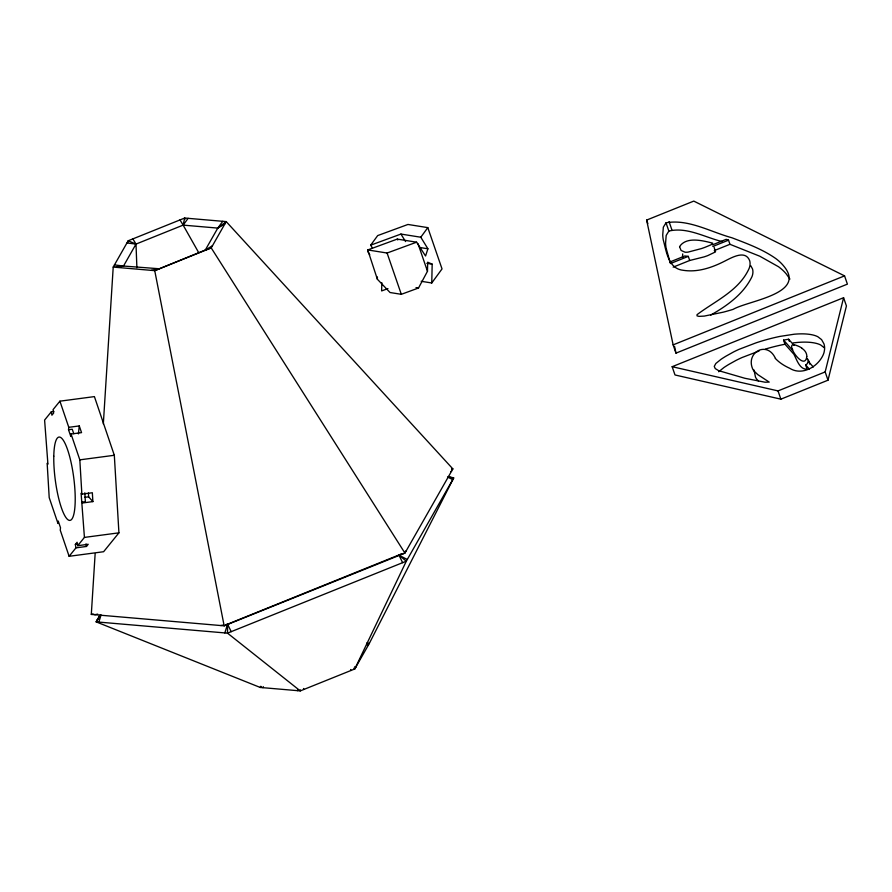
<?xml version="1.0" encoding="UTF-8"?>
<svg xmlns="http://www.w3.org/2000/svg" width="892" height="892" viewBox="0 0 892 892"><rect width="100%" height="100%" fill="white"/><g stroke="black" fill="none" stroke-linecap="round" stroke-linejoin="round"><path stroke-width="1.34" d="M300.281 689.784L300.281 690.899L260.219 687.453L96.124 621.858L99.859 615.302M421.169 281.292L431.761 282.976L432.174 264.166L427.681 262.192L427.48 271.268L418.515 288.005L401.311 294.315L390.038 292.52L377.361 279.218L377.405 276.944M381.809 282.697L381.631 290.926L387.942 288.607M95.132 553.899L91.307 614.421L224.16 625.838L404.935 553.085L452.857 468.902L226.2 221.606L184.689 218.038L128.192 240.773L113.217 267.087L103.327 423.878M806.747 356.744C804.64 372.867 782.005 339.261 796.411 345.449A74.047 25.935 -19 0 1 800.548 347.278A83.201 29.135 -19 0 1 801.83 348.092M68.784 427.324L79.276 425.93L81.551 432.631L71.059 434.025L70.791 436.433L68.517 429.732L68.784 427.324L59.909 401.177L94.407 396.606L114.321 455.277L118.926 532.836L103.617 551.724L69.119 556.296L60.243 530.16L60.511 527.741L58.236 521.039L57.969 523.448L49.205 497.625L47.164 463.349L47.923 464.197L44.6 420.065L51.312 411.792L53.933 411.435M78.396 433.913L79.276 425.93M828.01 380.193L825.167 371.931L843.587 297.705L672.155 366.701L674.999 374.963L780.868 399.17L828.01 380.193L846.43 305.956L843.587 297.705M714.135 247.318L715.429 251.934L707.824 255.58A42.047 14.729 -19 0 1 704.223 256.851L689.717 260.486L673.17 267.143M682.703 253.919L682.536 256.528A38.345 13.425 -19 0 0 682.893 257.364M98.834 622.092L101.075 615.012M224.817 632.919L227.571 624.21L228.831 623.965M262.928 687.687L263.274 686.595M297.571 690.664L297.917 689.583M372.443 248.065L370.671 245.177L400.943 234.061L420.79 237.227L427.904 248.79L425.551 256.004L416.609 242.189L397.263 239.101L367.749 249.938L377.361 279.218M792.609 349.263L792.475 350.132L783.577 340.108L788.617 339.228L794.125 345.427M116.651 267.377L123.509 266.039L135.997 244.085L183.139 225.119L217.793 228.096L224.962 223.792M159.412 268.771L123.509 266.039L113.217 267.087L154.74 270.655L205.294 250.05L217.793 228.096L222.766 221.316M91.698 613.741L91.307 614.421L93.883 614.164M260.832 686.383L260.219 687.453L260.899 686.394M100.573 614.967L96.124 621.858L227.516 633.153L406.317 561.191L453.705 477.934L448.498 476.495M97.105 620.141L100.473 615.067M370.671 245.177L377.684 235.577L407.956 224.461L427.814 227.627L442.031 268.916L431.761 282.976M420.79 237.227L427.814 227.627M188.123 218.339L183.139 225.119L198.76 252.737M75.965 547.855L75.352 544.455L77.102 542.28L77.716 545.692L88.208 544.298L86.457 546.462L75.965 547.855L69.119 556.296M59.909 401.177L53.063 409.629L53.676 413.029L51.926 415.193L51.312 411.792M77.716 545.692L84.428 537.408L81.105 493.276L81.863 494.123L92.344 492.741L92.879 501.605L82.387 502.999M666.012 222.81L663.336 227.181L662.734 234.975A317.229 111.099 -19 0 0 663.247 239.792C666.447 251.41 668.141 268.715 683.205 270.298C697.243 272.528 711.337 267.856 723.758 261.612C731.039 258.056 745.177 249.247 749.648 260.631A80.514 28.198 -19 0 1 750.061 264.288A75.943 26.593 -19 0 1 749.18 268.314C739.133 290.703 715.44 300.782 697.02 314.675L697.042 315.857L698.927 316.37L704.279 316.091L723.245 312.178A81.038 28.377 -19 0 0 733.124 309.357C748.399 300.47 807.461 293.869 783.477 265.749A261.824 91.686 -19 0 0 775.661 258.468C762.37 249.158 746.95 243.538 731.897 237.763C710.612 231.976 688.345 218.752 666.012 222.81L668.855 231.061L666.179 235.443L665.577 243.226A317.229 111.099 -19 0 0 666.09 248.043L670.305 263.107M718.684 371.752L723.936 367.526A68.115 23.861 -19 0 1 728.853 364.393L736.09 360.379A49.617 17.372 -19 0 1 742.01 357.547L758.992 351.069M217.793 228.096L226.2 221.606L211.226 247.92L154.74 270.655L224.16 625.838L227.571 624.21L231.206 631.67M451.798 469.716L452.857 468.902L451.776 468.813M710.723 315.054C727.17 305.766 743.627 294.025 752.023 276.565A75.943 26.593 -19 0 0 752.904 272.539A80.514 28.198 -19 0 0 752.491 268.893L750.752 265.693M206.554 249.793L205.294 250.05L212.463 245.735M450.716 471.612L451.608 471.076M400.341 554.4L228.865 623.686M400.787 554.133L401.69 553.597M405.269 551.446L406.172 550.91M783.577 340.108L784.993 344.234L793.902 354.258C796.746 359.554 799.723 369.823 807.104 369.132L805.688 364.995L807.338 363.668L808.141 361.215L813.27 366.991M646.633 220.079L693.775 201.101L844.557 275.873L847.4 284.135L675.98 353.132L673.137 344.87L646.633 220.079L647.848 223.613M669.881 261.992L684.811 255.982L688.289 256.361L689.717 260.486M712.485 244.843L726.177 239.335L728.53 240.16L729.946 244.296L759.806 256.227L778.504 266.73A261.824 91.686 -19 0 1 786.32 274L789.922 279.073M670.472 263.53L688.289 256.361M712.819 246.482L728.53 240.16M714.247 250.619L729.946 244.296M673.137 344.87L844.557 275.873M672.155 366.701L778.025 390.908L825.167 371.931M668.855 231.061C686.94 226.724 704.836 237.317 722.174 241.587M367.749 249.938L387.095 253.027L416.609 242.189M205.294 250.05L211.226 247.92L404.935 553.085L399.003 555.214L402.627 562.674M784.993 344.234L782.786 344.68A79.499 27.842 -19 0 0 765.514 349.028M399.159 555.181L400.263 554.958M151.305 270.354L158.152 269.016M94.742 614.711L97.741 614.131M220.725 625.548L223.29 625.047M226.289 624.456L227.571 624.21L227.516 633.153L300.281 690.899L354.793 668.955L369.243 643.578L453.705 477.934L452.188 477.8M68.517 429.732L72.241 429.242L73.768 433.713M71.059 434.025L79.823 459.848L114.321 455.277M84.573 497.368L88.631 496.833L92.879 501.605M81.629 502.151L85.364 501.65L84.829 492.785M84.428 537.408L118.926 532.836M75.352 544.455L77.838 544.12M793.122 342.918L797.047 342.483A56.82 19.903 -19 0 1 810.85 342.428A60.199 21.085 -19 0 1 816.414 343.409L817.563 343.732A54.546 19.1 -19 0 1 820.707 345.003L824.409 347.858M367.036 643.388L369.243 643.578L366.924 642.942M126.954 242.959L135.997 244.085L136.9 267.745M114.466 264.902L123.509 266.039M420.177 247.552L427.904 248.79M426.822 263.307L432.174 264.166M416.007 287.603L418.515 288.005M448.955 476.975L451.006 477.699M447.55 476.986L452.735 479.651M407.287 559.474L399.003 555.214L406.317 561.191L354.793 668.955L353.879 668.208M366.712 644.492L368.262 645.295M354.726 666.714L355.763 667.249M714.737 250.797L715.562 251.444M758.501 381.107L756.762 379.189A90.772 31.789 -19 0 1 755.479 377.093L754.008 369.99M775.427 358.428C767.243 340.198 745.578 352.396 752.636 368.842A90.772 31.789 -19 0 0 753.918 370.927L757.776 374.607L769.216 382.099L765.102 382.222L744.932 378.297L718.617 370.648L715.239 368.586L714.258 366.389L715.841 363.49L721.093 359.264A68.115 23.861 -19 0 1 726.01 356.142L733.246 352.117A49.617 17.372 -19 0 1 739.167 349.285L756.148 342.807A79.499 27.842 -19 0 1 779.954 336.407L794.203 334.221A56.82 19.903 -19 0 1 808.007 334.166A60.199 21.085 -19 0 1 813.571 335.147L814.719 335.481A54.546 19.1 -19 0 1 817.864 336.752L821.565 339.596L823.952 343.844A108.322 37.932 -19 0 1 824.565 349.508L824.108 352.195A77.102 27.005 -19 0 1 821.565 357.904C815.21 368.251 800.893 375.432 789.699 368.262A203.343 71.215 -19 0 1 775.382 358.45M805.688 364.995L809.3 369.065M807.238 358.584L807.795 359.275M400.943 234.061L405.57 241.576M397.263 239.101L397.787 239.959M367.872 251.667L369.756 254.733M180.006 219.923L183.139 225.119L184.689 218.038L185.213 218.964M132.875 238.9L135.997 244.085L128.192 240.773L128.236 241.899M808.531 360.401L809.378 362.531A59.731 20.917 -19 0 1 809.601 364.092M350.656 669.513L351.102 670.438M303.514 688.49L303.96 689.416M788.617 339.228L789.32 341.302M778.025 390.908L780.868 399.17M669.045 221.595L671.888 229.857M418.002 243.717L427.48 271.268M387.095 253.027L401.311 294.315M674.542 346.386L675.98 353.132M85.989 543.864L86.457 546.462M88.408 493.031L88.631 496.833M79.823 459.848L81.863 494.123M801.674 348.17A71.182 24.931 -19 0 1 806.847 356.711M807.416 359.42A76.612 26.615 -17.2 0 1 808.286 360.491M679.57 246.66L681.075 250.44L685.011 252.191A10.057 3.523 -19 0 0 688 252.124L701.38 248.6A42.047 14.729 -19 0 0 704.981 247.318L710.913 244.865L712.719 243.181C702.851 240.617 686.16 236.291 679.57 246.66M53.788 456.18A42.024 9.299 82.5 0 0 69.308 520.37A42.024 9.299 82.5 0 0 70.446 459.67A42.024 9.299 82.5 0 0 53.788 456.18"/></g></svg>
